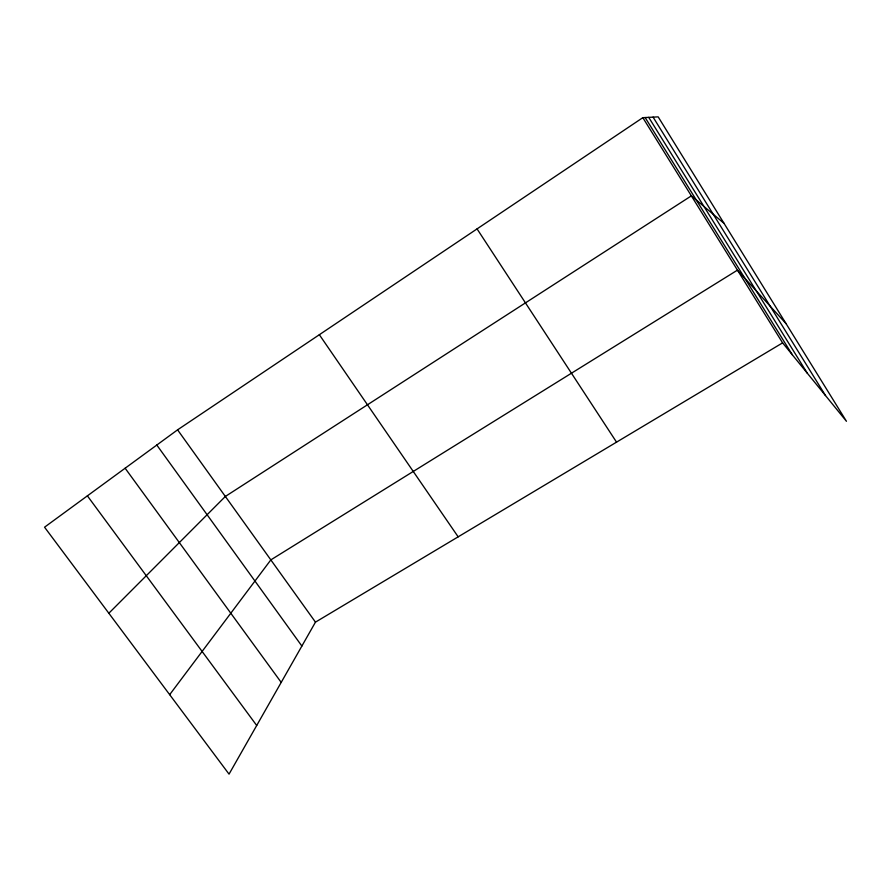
<?xml version="1.0" encoding="UTF-8"?>
<svg xmlns="http://www.w3.org/2000/svg" width="891" height="891" viewBox="0 0 891 891"><rect width="100%" height="100%" fill="white"/><g stroke="black" fill="none" stroke-linecap="round" stroke-linejoin="round"><path stroke-width="1.34" d="M782.61 342.868L315.47 622.141L229.043 774.134L44.55 527.194L177.576 429.841L642.823 117.668L658.171 116.866L846.45 421.287L782.61 342.868L642.823 117.668M169.669 694.668L270.831 559.893L737.458 270.14L786.118 323.723M108.836 613.242L225.345 496.454L691.36 195.864L724.038 223.351M87.385 495.853L256.708 725.486M125.13 468.22L281.211 682.395M156.805 445.032L301.871 646.053M177.576 429.841L315.47 622.141M319.346 334.715L458.163 536.839M477.064 228.898L616.539 442.148M645.14 117.545L792.344 354.818M653.092 117.133L825.5 395.548M648.726 117.356L807.346 373.262"/></g></svg>
